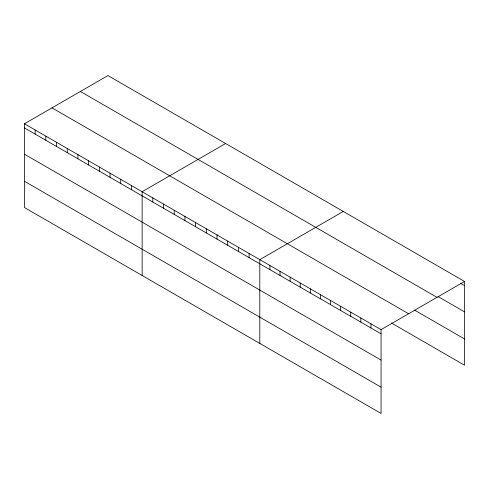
<?xml version="1.0" encoding="UTF-8"?>
<svg xmlns="http://www.w3.org/2000/svg" width="489" height="489" viewBox="0 0 489 489"><rect width="100%" height="100%" fill="white"/><g stroke="black" fill="none" stroke-linecap="round" stroke-linejoin="round"><path stroke-width="0.73" d="M24.45 123.772L381.059 329.653L381.059 413.431L24.45 207.544L24.45 123.772L107.941 75.569L464.55 281.456L464.55 365.228L391.298 322.936M225.618 143.509L142.134 191.712L142.134 275.49M343.302 211.45L259.812 259.653L259.812 343.431M381.059 329.653L464.55 281.456M460.76 283.424L464.55 285.613M438.028 296.572L464.55 311.884M80.385 91.474L437.001 297.361M414.66 310.154L464.55 338.956M51.999 107.861L408.615 313.749M24.45 127.929L381.059 333.816M24.45 154.2L381.059 360.087M24.45 181.272L381.059 387.16M370.955 323.822L370.955 327.978M360.851 317.991L360.851 322.147M350.747 312.153L350.747 316.316M340.644 306.322L340.644 310.478M330.54 300.49L330.54 304.647M320.436 294.653L320.436 298.816M310.332 288.822L310.332 292.978M300.228 282.99L300.228 287.147M290.124 277.153L290.124 281.316M280.02 271.322L280.02 275.478M269.916 265.49L269.916 269.647M249.115 253.479L249.115 257.636M238.418 247.3L238.418 251.462M227.715 241.126L227.715 245.282M217.018 234.946L217.018 239.109M206.321 228.773L206.321 232.929M195.624 222.593L195.624 226.755M184.928 216.419L184.928 220.576M174.225 210.239L174.225 214.402M163.528 204.066L163.528 208.222M152.831 197.886L152.831 202.049M131.431 185.533L131.431 189.695M120.734 179.359L120.734 183.516M110.037 173.179L110.037 177.342M99.34 167.006L99.34 171.162M88.637 160.826L88.637 164.989M77.94 154.652L77.94 158.809M67.244 148.473L67.244 152.635M56.547 142.299L56.547 146.456M45.844 136.125L45.844 140.282M35.147 129.946L35.147 134.102"/></g></svg>
